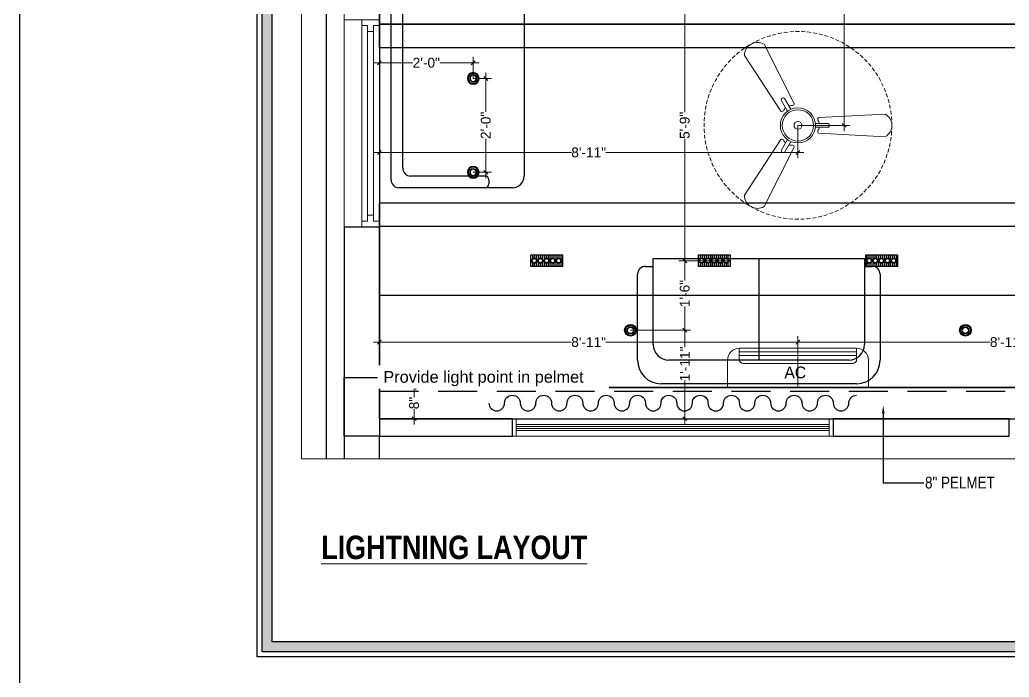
# Model space of a CAD drawing. Header units: millimetres. Extents: x 143362 to 145167, y -178521 to -176194.
# Drawn here: x 143362 to 143614.9, y -176500.2 to -176332.1 of the extents above; entities that cross this region are included whole.
import ezdxf
from ezdxf import colors
from ezdxf.entities.mleader import LeaderData, LeaderLine
from ezdxf.math import Vec2, Vec3

# ---------------------------------------------------------------- set-up
doc = ezdxf.new("R2010")
doc.units = ezdxf.units.MM
doc.header["$MEASUREMENT"] = 0
doc.header["$PDMODE"] = 2
doc.linetypes.add('DASHED', pattern=[0.75, 0.5, -0.25])
doc.linetypes.add('DASHEDX2', pattern=[1.5, 1, -0.5])
doc.layers.get('Defpoints').update_dxf_attribs({"color": 220})
for name, color, linetype, lineweight in [('COLUMN', 1, 'Continuous', 30), ('DIM.', 250, 'Continuous', 13), ('dim05', 1, 'Continuous', 13), ('Electrical', 84, 'Continuous', 30), ('FALSE CEILING', 6, 'Continuous', 30), ('FIRST FLOOR ( DW_RAIL )', 7, 'Continuous', 9), ('FUR1', 22, 'Continuous', 0), ('FURNITURE', 32, 'Continuous', 9), ('Labelling', 1, 'Continuous', 25), ('NAME PLATE', 7, 'Continuous', 25), ('SECOND FLOOR', 7, 'Continuous', 9), ('SECOND FLOOR  ( PLINE )', 251, 'Continuous', 30), ('SECOND FLOOR ( DW_RAIL )', 7, 'Continuous', 9), ('Text', 7, 'Continuous', 15), ('text1', 1, 'Continuous', 15), ('wall', 7, 'Continuous', 30)]:
    doc.layers.add(name, color=color, linetype=linetype, lineweight=lineweight)
doc.layers.add('hatch', color=250, linetype='Continuous', lineweight=9, transparency=0.5)
doc.layers.add('XX~SLAB ( PLINE )', color=251, linetype='Continuous', plot=False)
doc.styles.add('Aerial', font='arial.ttf')
doc.styles.get("Standard").update_dxf_attribs({"font": 'arial.ttf', "height": 6})
doc.styles.add('style4', font='ARIALN.TTF')
doc.styles.add('TEXT', font='eurr____.ttf')
doc.dimstyles.new('Cn_BT_9 ( BOLD )', dxfattribs={"dimtxt": 2.5, "dimasz": 1, "dimexe": 1.5, "dimexo": 0, "dimgap": 0.09, "dimtad": 0, "dimdec": 0, "dimzin": 3, "dimdsep": 46, "dimlunit": 4, "dimtxsty": 'Aerial', "dimblk": 'OBLIQUE', "dimcen": 0.09, "dimdle": 1.5, "dimclrd": 1, "dimclre": 1, "dimclrt": 5, "dimadec": 0, "dimazin": 0, "dimtfac": 0.75, "dimtdec": 0, "dimtofl": 0, "dimtmove": 0, "dimatfit": 3, "dimldrblk": 'OBLIQUE', "dimfxl": 0, "dimtolj": 1, "dimtzin": 0, "dimlwd": 15, "dimlwe": 15, "dimarcsym": 0})

# ---------------------------------------------------------------- blocks, each defined once
blk = doc.blocks.new('ceiling')
at = {"layer": 'FURNITURE', "color": 9, "lineweight": 30, "true_color": 0xc7c8ca}
for p, q in [((142904.89, -176849.37, -0.13), (143012.89, -176849.37, -0.13)), ((142902.89, -176935.37, -0.13), (142902.89, -176851.37, -0.13)), ((142907.89, -176852.37, -0.13), (143014.89, -176852.37, -0.13)), ((143014.89, -176851.37, -0.13), (143014.89, -176880.36, -0.13)), ((142905.89, -176932.37, -0.13), (142905.89, -176854.37, -0.13)), ((143113.89, -176876.42), (143095.39, -176876.42)), ((143011.89, -176883.36, -0.13), (142939.89, -176883.36, -0.13)), ((142936.89, -176886.36, -0.13), (142936.89, -176934.37, -0.13)), ((142926.89, -176934.37, -0.13), (142907.89, -176934.37, -0.13)), ((142927.89, -176935.37, -0.13), (142927.89, -176936.37, -0.13)), ((142933.89, -176937.37, -0.13), (142904.89, -176937.37, -0.13)), ((142969.89, -176977.47, -0.13), (142969.89, -176955.47, -0.13)), ((142969.89, -176955.47, -0.13), (143023.89, -176955.47, -0.13)), ((142996.89, -176955.47, -0.13), (142996.89, -176981.47, -0.13)), ((143023.89, -176955.47, -0.13), (143023.89, -176977.47, -0.13)), ((143023.89, -176955.47, -0.13), (143023.89, -176957.47, -0.13)), ((142967.89, -176957.47, -0.13), (142969.89, -176957.47, -0.13)), ((143023.89, -176957.47, -0.13), (143025.89, -176957.47, -0.13)), ((142965.89, -176981.47, -0.13), (142965.89, -176959.47, -0.13)), ((143027.89, -176959.47, -0.13), (143027.89, -176981.47, -0.13)), ((143019.89, -176981.47, -0.13), (142973.89, -176981.47, -0.13)), ((143021.89, -176987.47, -0.13), (142971.89, -176987.47, -0.13))]:
    blk.add_line(p, q, dxfattribs=at)
at = {"layer": 'FURNITURE', "color": 3, "linetype": 'DASHEDX2', "lineweight": 30, "ltscale": 10}
blk.add_line((142899.89, -176989.42, -0.13), (143113.89, -176989.42, -0.13), dxfattribs=at)
at = {"layer": 'FURNITURE', "color": 9, "lineweight": 30, "ltscale": 10, "true_color": 0xc7c8ca}
for points in [[(143090.39, -176876.42), (143113.89, -176876.42), (143113.89, -176846.42), (143090.39, -176846.42)], [(143090.39, -176876.42), (143091.39, -176876.42), (143091.39, -176846.42), (143090.39, -176846.42)], [(143112.89, -176996.42), (143113.89, -176996.42), (143113.89, -176846.42), (143112.89, -176846.42)], [(143113.89, -176876.42), (143113.89, -176978.5), (143095.39, -176978.5), (143095.39, -176876.42)], [(143096.39, -176961.5), (143096.39, -176944.5), (143095.39, -176944.5), (143095.39, -176961.5)], [(143096.39, -176978.5), (143096.39, -176961.5), (143095.39, -176961.5), (143095.39, -176978.5)], [(143113.89, -176996.42), (143113.89, -176988.42), (142899.89, -176988.42), (142899.89, -176996.42)]]:
    blk.add_lwpolyline(points, close=True, dxfattribs=at)
at = {"layer": 'FURNITURE', "color": 9, "lineweight": 25, "true_color": 0xc7c8ca, "elevation": -0.13}
blk.add_lwpolyline([(142927.89, -176992.42, 1), (142931.89, -176992.42, -1), (142935.89, -176992.42, 1), (142939.89, -176992.42, -1), (142943.89, -176992.42, 1), (142947.89, -176992.42, -1), (142951.89, -176992.42, 1), (142955.89, -176992.42, -1), (142959.89, -176992.42, 1), (142963.89, -176992.42, -1), (142967.89, -176992.42, 1), (142971.89, -176992.42, -1), (142975.89, -176992.42, 1), (142979.89, -176992.42, -1), (142983.89, -176992.42, 1), (142987.89, -176992.42, -1), (142991.89, -176992.42, 1), (142995.89, -176992.42, -1), (142999.89, -176992.42, 1), (143003.89, -176992.42, -1), (143007.89, -176992.42, 1), (143011.89, -176992.42, -1), (143015.89, -176992.42, 1), (143019.89, -176992.42, -0.414214), (143021.89, -176990.42, -0.414214)], format="xyb", dxfattribs=at)
at = {"layer": 'FURNITURE', "color": 9, "lineweight": 30, "true_color": 0xc7c8ca}
for centre, radius, start, end in [((142904.89, -176851.37, -0.13), 2, 90, 180), ((143012.89, -176851.37, -0.13), 2, 0, 90), ((142907.89, -176854.37, -0.13), 2, 90, 180), ((143011.89, -176880.36, -0.13), 3, 270, 0), ((142939.89, -176886.36, -0.13), 3, 90, 180), ((142907.89, -176932.37, -0.13), 2, 180, 270), ((142904.89, -176935.37, -0.13), 2, 180, 270), ((142926.89, -176935.37, -0.13), 1, 0, 90), ((142926.89, -176936.37, -0.13), 1, 270, 0), ((142933.89, -176934.37, -0.13), 3, 270, 0), ((142967.89, -176959.47, -0.13), 2, 90, 180), ((143025.89, -176959.47, -0.13), 2, 0, 90), ((142973.89, -176977.47, -0.13), 4, 180, 270), ((143019.89, -176977.47, -0.13), 4, 270, 0), ((142971.89, -176981.47, -0.13), 6, 180, 270), ((143021.89, -176981.47, -0.13), 6, 270, 0)]:
    blk.add_arc(centre, radius, start, end, dxfattribs=at)
blk = doc.blocks.new('_Oblique')
at = {"layer": 'wall', "color": 0, "lineweight": -2}
blk.add_line((-0.5, -0.5), (0.5, 0.5), dxfattribs=at)
blk = doc.blocks.new('*D182')
at = {"layer": 'Defpoints', "color": 0, "ltscale": 10, "transparency": 16777216}
for p in [(143460.5, -176426.07, -0.13), (143460.5, -176434.07, -0.13), (143462.81, -176434.07)]:
    blk.add_point(p, dxfattribs=at)
at = {"layer": 'FURNITURE', "color": 1, "lineweight": 15, "ltscale": 10, "transparency": 16777216}
for p, q in [((143462.81, -176424.57), (143462.81, -176428.54)), ((143460.5, -176426.07), (143464.31, -176426.07)), ((143462.81, -176435.57), (143462.81, -176431.6)), ((143460.5, -176434.07), (143464.31, -176434.07))]:
    blk.add_line(p, q, dxfattribs=at)
for p, rotation in [((143462.81, -176426.07), 90), ((143462.81, -176434.07), 270)]:
    blk.add_blockref('_Oblique', p, dxfattribs=dict(at, rotation=rotation))
at = {"layer": 'FURNITURE', "color": 5, "lineweight": 30, "ltscale": 10, "transparency": 16777216, "insert": (143462.81, -176430.07), "char_height": 2.5, "attachment_point": 5, "rotation": 90, "style": 'Aerial'}
blk.add_mtext('\\A1;8"', dxfattribs=at)
blk = doc.blocks.new('LAYOUT FILE')
at = {"layer": 'NAME PLATE', "true_color": 0xd39e00}
h = blk.add_hatch(color=42, dxfattribs=at)
h.paths.add_polyline_path([(3346889.83, -513806.18), (3346889.83, -514260.7), (3347535.56, -514260.7), (3347535.56, -513806.18)])
h.paths.add_polyline_path([(3346894.36, -513810.71), (3347531.03, -513810.71), (3347531.03, -514256.17), (3346894.36, -514256.17)], flags=16)
at = {"layer": 'NAME PLATE', "color": 42, "true_color": 0xd39e00}
for points in [[(3346887.56, -513803.91), (3347537.83, -513803.91), (3347537.83, -514262.96), (3346887.56, -514262.96)], [(3346889.83, -513806.18), (3347535.56, -513806.18), (3347535.56, -514260.7), (3346889.83, -514260.7)], [(3346894.36, -513810.71), (3347531.03, -513810.71), (3347531.03, -514256.17), (3346894.36, -514256.17)]]:
    blk.add_lwpolyline(points, close=True, dxfattribs=at)
blk = doc.blocks.new('w')
at = {"layer": 'Electrical', "lineweight": 25, "true_color": 0x000000}
h = blk.add_hatch(dxfattribs=at)
h.set_pattern_fill('ANSI31', color=18, scale=4, angle=225)
h.set_pattern_definition([(270, (3371208.62173, -539867.7139), (0.5, -2e-16), [])])
h.paths.add_polyline_path([(3358215.1, -518899.88), (3358215.97, -518898.83, -0.675401), (3358216.43, -518897.69, -0.15536), (3358216.81, -518897.81), (3358217.43, -518897.06), (3358217.43, -518896.88), (3358209.34, -518896.88), (3358209.34, -518899.88)])
h.paths.add_polyline_path([(3358210.2, -518899.01, -1), (3358210.2, -518897.69, -1)], flags=16)
h.paths.add_polyline_path([(3358211.76, -518897.69, -1), (3358211.76, -518899.01, -1)], flags=16)
h.paths.add_polyline_path([(3358210.2, -518898.88, -1), (3358210.2, -518897.82, -1)], flags=0)
h.paths.add_polyline_path([(3358211.76, -518897.82, -1), (3358211.76, -518898.88, -1)], flags=0)
h.paths.add_polyline_path([(3358213.32, -518897.69, -1), (3358213.32, -518899.01, -1)], flags=16)
h.paths.add_polyline_path([(3358213.32, -518897.82, -1), (3358213.32, -518898.88, -1)], flags=0)
h.paths.add_polyline_path([(3358214.87, -518897.69, -1), (3358214.87, -518899.01, -1)], flags=16)
h.paths.add_polyline_path([(3358214.87, -518897.82, -1), (3358214.87, -518898.88, -1)], flags=0)
h.paths.add_polyline_path([(3358215.97, -518898.83), (3358215.1, -518899.88), (3358217.43, -518899.88), (3358217.43, -518897.06), (3358216.81, -518897.81, -0.731062), (3358216.43, -518899.01, -0.193744)], flags=17)
at = {"layer": 'Electrical', "color": 240, "true_color": 0xed1f24}
blk.add_lwpolyline([(3358217.43, -518899.88), (3358209.34, -518899.88), (3358209.34, -518896.88), (3358217.43, -518896.88)], close=True, dxfattribs=at)
at = {"layer": 'Electrical', "color": 18, "lineweight": 25, "true_color": 0x000000}
for centre, radius in [((3358210.2, -518898.35), 0.662), ((3358211.76, -518898.35), 0.662), ((3358213.32, -518898.35), 0.662), ((3358214.87, -518898.35), 0.662), ((3358216.43, -518898.35), 0.662), ((3358210.2, -518898.35), 0.53), ((3358211.76, -518898.35), 0.53), ((3358213.32, -518898.35), 0.53), ((3358214.87, -518898.35), 0.53), ((3358216.43, -518898.35), 0.53)]:
    blk.add_circle(centre, radius, dxfattribs=at)
blk = doc.blocks.new('AC PLAN')
at = {"layer": 'Electrical', "lineweight": 15}
for p, q in [((1311.48, 1908.44), (1311.48, 1944.46)), ((1311.48, 1944.46), (1318.46, 1944.46)), ((1317.6, 1912.45), (1317.6, 1940.45)), ((1318.6, 1941.45), (1321.47, 1941.45)), ((1319.61, 1911.45), (1319.61, 1941.45)), ((1320.61, 1911.45), (1320.61, 1941.45)), ((1321.47, 1941.45), (1321.47, 1911.45)), ((1321.47, 1911.45), (1321.47, 1941.45)), ((1318.6, 1911.45), (1321.47, 1911.45)), ((1321.47, 1911.45), (1321.47, 1911.45)), ((1318.46, 1908.44), (1311.48, 1908.44))]:
    blk.add_line(p, q, dxfattribs=at)
for centre, start, end in [((1318.46, 1941.45), 0, 90), ((1318.46, 1911.45), 270, 0)]:
    blk.add_arc(centre, 3.01, start, end, dxfattribs=at)
at = {"layer": 'Electrical', "lineweight": 15, "extrusion": (0, 0, -1)}
for centre, start_param, end_param in [((1318.6, 1940.45), -0.785398, 0.785398), ((1318.6, 1912.45), 3.926991, 5.497787)]:
    blk.add_ellipse(centre, major_axis=(-0.71, 0.71), ratio=1, start_param=start_param, end_param=end_param, dxfattribs=at)
at = {"layer": 'Text', "style": 'TEXT'}
blk.add_text('AC', height=3, rotation=270, dxfattribs=at).set_placement((1313.81, 1929.93))
blk = doc.blocks.new('3we')
at = {"layer": 'Electrical', "color": 18, "ltscale": 8, "true_color": 0x000000}
for radius in [1.5, 1.3, 0.904, 0.804]:
    blk.add_circle((56069.75, 46700.94), radius, dxfattribs=at)
blk = doc.blocks.new('fan plan')
at = {"layer": 'Electrical', "lineweight": 15, "ltscale": 20}
for p, q in [((4593.5, 3687.63), (4594.38, 3670.64)), ((4598.38, 3670.64), (4599.27, 3687.63)), ((4595.88, 3669.78), (4595.88, 3673.02)), ((4596.88, 3673), (4596.88, 3669.78)), ((4590.77, 3664.38), (4575.61, 3656.65)), ((4589.48, 3661.9), (4592.26, 3663.51)), ((4592.76, 3662.64), (4589.95, 3661.02)), ((4602.79, 3661.04), (4600, 3662.64)), ((4600.5, 3663.51), (4603.31, 3661.89)), ((4617.15, 3656.65), (4601.99, 3664.38)), ((4578.5, 3651.66), (4592.77, 3660.92)), ((4599.99, 3660.92), (4614.26, 3651.66))]:
    blk.add_line(p, q, dxfattribs=at)
at = {"layer": 'Electrical', "linetype": 'DASHED', "lineweight": 15, "ltscale": 2}
blk.add_circle((4596.38, 3665.31), 24, dxfattribs=at)
at = {"layer": 'Electrical', "lineweight": 15, "ltscale": 20}
for centre, major_axis, start_param, end_param in [((4596.38, 3686), (2.34, 2.34), -0.272136, 1.842967), ((4596.38, 3672.83), (0.376, 0.376), -0.465536, 1.983618), ((4596.38, 3665.31), (3.18, -3.18), 3.14161, 9.424795), ((4596.38, 3665.31), (2.83, -2.83), 1.749190548672175e-05, 6.283202799085073), ((4594.85, 3670.9), (0.382, 0.382), 2.863014, 4.257784), ((4596.38, 3668.39), (1.71, -1.71), 2.565057, 2.951308), ((4596.38, 3668.39), (1.71, 1.71), 0.19032, 0.57657), ((4597.91, 3670.9), (0.382, -0.382), 5.167028, 6.561799), ((4596.38, 3665.31), (0.707, 0.707), 1.570814, 7.853999), ((4590.78, 3663.84), (0.382, -0.382), 0.978238, 2.373008), ((4593.72, 3663.77), (1.71, -1.71), 3.855511, 4.241762), ((4593.72, 3663.77), (1.71, -1.71), 4.659452, 5.045703), ((4599.05, 3663.77), (1.71, 1.71), 4.37911, 4.765361), ((4599.05, 3663.77), (1.71, 1.71), 5.183051, 5.569301), ((4601.98, 3663.84), (0.382, -0.382), 2.339416, 3.734186), ((4589.87, 3661.55), (0.376, -0.376), 3.199655, 5.648809), ((4592.31, 3661.2), (0.382, 0.382), -1.325776, 0.068994), ((4600.46, 3661.2), (0.382, -0.382), 3.072633, 4.467404), ((4602.9, 3661.56), (0.376, 0.376), 3.723254, 6.172408), ((4578.47, 3654.97), (2.34, -2.34), 3.393055, 5.508159), ((4614.3, 3654.97), (2.34, -2.34), 5.48745, 7.602554)]:
    blk.add_ellipse(centre, major_axis=major_axis, ratio=1, start_param=start_param, end_param=end_param, dxfattribs=at)
blk = doc.blocks.new('*D183')
at = {"layer": 'Defpoints', "color": 0, "ltscale": 10, "transparency": 16777216}
for p in [(143477.93, -176347.07), (143477.93, -176371.07, -0.13), (143481.13, -176371.07)]:
    blk.add_point(p, dxfattribs=at)
at = {"layer": 'FURNITURE', "color": 1, "lineweight": 15, "ltscale": 10, "transparency": 16777216}
for p, q in [((143477.93, -176347.07), (143482.63, -176347.07)), ((143481.13, -176345.57), (143481.13, -176355.64)), ((143481.13, -176372.57), (143481.13, -176362.51)), ((143477.93, -176371.07), (143482.63, -176371.07))]:
    blk.add_line(p, q, dxfattribs=at)
for p, rotation in [((143481.13, -176347.07), 90), ((143481.13, -176371.07), 270)]:
    blk.add_blockref('_Oblique', p, dxfattribs=dict(at, rotation=rotation))
at = {"layer": 'FURNITURE', "color": 5, "ltscale": 10, "transparency": 16777216, "insert": (143481.13, -176359.07), "char_height": 2.5, "attachment_point": 5, "rotation": 90, "style": 'Aerial'}
blk.add_mtext('\\A1;2\'-0"', dxfattribs=at)
blk = doc.blocks.new('*D189')
at = {"layer": 'Defpoints', "color": 0, "ltscale": 10, "transparency": 16777216}
for p in [(143453.93, -176359.07, 0.75), (143560.93, -176359.07, -0.13), (143453.93, -176365.99)]:
    blk.add_point(p, dxfattribs=at)
at = {"layer": 'FURNITURE', "color": 1, "lineweight": 15, "ltscale": 10, "transparency": 16777216}
for p, q in [((143453.93, -176359.07), (143453.93, -176367.49)), ((143560.93, -176359.07), (143560.93, -176367.49)), ((143452.43, -176365.99), (143503.04, -176365.99)), ((143562.43, -176365.99), (143511.81, -176365.99))]:
    blk.add_line(p, q, dxfattribs=at)
at = {"layer": 'FURNITURE', "color": 1, "lineweight": 15, "ltscale": 10, "transparency": 16777216, "rotation": 180}
blk.add_blockref('_Oblique', (143453.93, -176365.99), dxfattribs=at)
at = {"layer": 'FURNITURE', "color": 1, "lineweight": 15, "ltscale": 10, "transparency": 16777216}
blk.add_blockref('_Oblique', (143560.93, -176365.99), dxfattribs=at)
at = {"layer": 'FURNITURE', "color": 5, "ltscale": 10, "transparency": 16777216, "insert": (143507.43, -176365.99), "char_height": 2.5, "attachment_point": 5, "style": 'Aerial'}
blk.add_mtext('\\A1;8\'-11"', dxfattribs=at)
blk = doc.blocks.new('*D190')
at = {"layer": 'Defpoints', "color": 0, "ltscale": 10, "transparency": 16777216}
for p in [(143560.93, -176284.07, -0.13), (143572.72, -176284.07), (143560.93, -176359.07)]:
    blk.add_point(p, dxfattribs=at)
at = {"layer": 'FURNITURE', "color": 1, "lineweight": 15, "ltscale": 10, "transparency": 16777216}
for p, q in [((143572.72, -176282.57), (143572.72, -176322.15)), ((143560.93, -176284.07), (143574.22, -176284.07)), ((143572.72, -176360.57), (143572.72, -176328.99)), ((143560.93, -176359.07), (143574.22, -176359.07))]:
    blk.add_line(p, q, dxfattribs=at)
for p, rotation in [((143572.72, -176284.07), 90), ((143572.72, -176359.07), 270)]:
    blk.add_blockref('_Oblique', p, dxfattribs=dict(at, rotation=rotation))
at = {"layer": 'FURNITURE', "color": 5, "ltscale": 10, "transparency": 16777216, "insert": (143572.72, -176325.57), "char_height": 2.5, "attachment_point": 5, "rotation": 90, "style": 'Aerial'}
blk.add_mtext('\\A1;6\'-3"', dxfattribs=at)
blk = doc.blocks.new('*D192')
at = {"layer": 'Defpoints', "color": 0, "ltscale": 10, "transparency": 16777216}
for p in [(143543.57, -176324.46, -0.88), (143531.99, -176393.69), (143543.57, -176393.69, -0.88)]:
    blk.add_point(p, dxfattribs=at)
at = {"layer": 'FURNITURE', "color": 1, "lineweight": 15, "ltscale": 10, "transparency": 16777216}
for p, q in [((143543.57, -176324.46), (143530.49, -176324.46)), ((143531.99, -176322.96), (143531.99, -176355.66)), ((143531.99, -176395.19), (143531.99, -176362.48)), ((143543.57, -176393.69), (143530.49, -176393.69))]:
    blk.add_line(p, q, dxfattribs=at)
for p, rotation in [((143531.99, -176324.46), 90), ((143531.99, -176393.69), 270)]:
    blk.add_blockref('_Oblique', p, dxfattribs=dict(at, rotation=rotation))
at = {"layer": 'FURNITURE', "color": 5, "ltscale": 10, "transparency": 16777216, "insert": (143531.99, -176359.07), "char_height": 2.5, "attachment_point": 5, "rotation": 90, "style": 'Aerial'}
blk.add_mtext('\\A1;5\'-9"', dxfattribs=at)
blk = doc.blocks.new('*D193')
at = {"layer": 'Defpoints', "color": 0, "ltscale": 10, "transparency": 16777216}
for p in [(143518.13, -176411.46, -0.88), (143531.99, -176434.07), (143539.53, -176434.07, -0.13)]:
    blk.add_point(p, dxfattribs=at)
at = {"layer": 'FURNITURE', "color": 1, "lineweight": 15, "ltscale": 10, "transparency": 16777216}
for p, q in [((143531.99, -176409.96), (143531.99, -176415.8)), ((143518.13, -176411.46), (143533.49, -176411.46)), ((143531.99, -176435.57), (143531.99, -176424.33)), ((143539.53, -176434.07), (143530.49, -176434.07))]:
    blk.add_line(p, q, dxfattribs=at)
for p, rotation in [((143531.99, -176411.46), 90), ((143531.99, -176434.07), 270)]:
    blk.add_blockref('_Oblique', p, dxfattribs=dict(at, rotation=rotation))
at = {"layer": 'FURNITURE', "color": 5, "ltscale": 10, "transparency": 16777216, "insert": (143531.99, -176420.07), "char_height": 2.5, "attachment_point": 5, "rotation": 90, "style": 'Aerial'}
blk.add_mtext('\\A1;1\'-11"', dxfattribs=at)
blk = doc.blocks.new('*D200')
at = {"layer": 'Defpoints', "color": 0, "ltscale": 10, "transparency": 16777216}
for p in [(143453.93, -176343.06), (143453.93, -176347.07, -0.13), (143477.93, -176347.07)]:
    blk.add_point(p, dxfattribs=at)
at = {"layer": 'FURNITURE', "color": 1, "lineweight": 15, "ltscale": 10, "transparency": 16777216}
for p, q in [((143453.93, -176347.07), (143453.93, -176341.56)), ((143477.93, -176347.07), (143477.93, -176341.56)), ((143452.43, -176343.06), (143462.49, -176343.06)), ((143479.43, -176343.06), (143469.36, -176343.06))]:
    blk.add_line(p, q, dxfattribs=at)
at = {"layer": 'FURNITURE', "color": 1, "lineweight": 15, "ltscale": 10, "transparency": 16777216, "rotation": 180}
blk.add_blockref('_Oblique', (143453.93, -176343.06), dxfattribs=at)
at = {"layer": 'FURNITURE', "color": 1, "lineweight": 15, "ltscale": 10, "transparency": 16777216}
blk.add_blockref('_Oblique', (143477.93, -176343.06), dxfattribs=at)
at = {"layer": 'FURNITURE', "color": 5, "ltscale": 10, "transparency": 16777216, "insert": (143465.93, -176343.06), "char_height": 2.5, "attachment_point": 5, "style": 'Aerial'}
blk.add_mtext('\\A1;2\'-0"', dxfattribs=at)
blk = doc.blocks.new('*D201')
at = {"layer": 'Defpoints', "color": 0, "ltscale": 10, "transparency": 16777216}
for p in [(143543.57, -176393.69, -0.88), (143518.13, -176411.46), (143531.99, -176411.46)]:
    blk.add_point(p, dxfattribs=at)
at = {"layer": 'FURNITURE', "color": 1, "lineweight": 15, "ltscale": 10, "transparency": 16777216}
for p, q in [((143531.99, -176392.19), (143531.99, -176398.78)), ((143543.57, -176393.69), (143530.49, -176393.69)), ((143531.99, -176412.96), (143531.99, -176405.37)), ((143518.13, -176411.46), (143533.49, -176411.46))]:
    blk.add_line(p, q, dxfattribs=at)
for p, rotation in [((143531.99, -176393.69), 90), ((143531.99, -176411.46), 270)]:
    blk.add_blockref('_Oblique', p, dxfattribs=dict(at, rotation=rotation))
at = {"layer": 'FURNITURE', "color": 5, "ltscale": 10, "transparency": 16777216, "insert": (143531.99, -176402.08), "char_height": 2.5, "attachment_point": 5, "rotation": 90, "style": 'Aerial'}
blk.add_mtext('\\A1;1\'-6"', dxfattribs=at)
blk = doc.blocks.new('*D209')
at = {"layer": 'Defpoints', "color": 0, "ltscale": 10, "transparency": 16777216}
for p in [(143453.93, -176414.5), (143453.93, -176426.07, -0.13), (143560.93, -176426.07, -0.13)]:
    blk.add_point(p, dxfattribs=at)
at = {"layer": 'FURNITURE', "color": 1, "lineweight": 15, "ltscale": 10, "transparency": 16777216}
for p, q in [((143453.93, -176426.07), (143453.93, -176413)), ((143560.93, -176426.07), (143560.93, -176413)), ((143452.43, -176414.5), (143503.04, -176414.5)), ((143562.43, -176414.5), (143511.81, -176414.5))]:
    blk.add_line(p, q, dxfattribs=at)
at = {"layer": 'FURNITURE', "color": 1, "lineweight": 15, "ltscale": 10, "transparency": 16777216, "rotation": 180}
blk.add_blockref('_Oblique', (143453.93, -176414.5), dxfattribs=at)
at = {"layer": 'FURNITURE', "color": 1, "lineweight": 15, "ltscale": 10, "transparency": 16777216}
blk.add_blockref('_Oblique', (143560.93, -176414.5), dxfattribs=at)
at = {"layer": 'FURNITURE', "color": 5, "ltscale": 10, "transparency": 16777216, "insert": (143507.43, -176414.5), "char_height": 2.5, "attachment_point": 5, "style": 'Aerial'}
blk.add_mtext('\\A1;8\'-11"', dxfattribs=at)
blk = doc.blocks.new('*D210')
at = {"layer": 'Defpoints', "color": 0, "ltscale": 10, "transparency": 16777216}
for p in [(143667.93, -176414.5), (143560.93, -176426.07, -0.13), (143667.93, -176426.07)]:
    blk.add_point(p, dxfattribs=at)
at = {"layer": 'FURNITURE', "color": 1, "lineweight": 15, "ltscale": 10, "transparency": 16777216}
for p, q in [((143560.93, -176426.07), (143560.93, -176413)), ((143667.93, -176426.07), (143667.93, -176413)), ((143559.43, -176414.5), (143610.04, -176414.5)), ((143669.43, -176414.5), (143618.81, -176414.5))]:
    blk.add_line(p, q, dxfattribs=at)
at = {"layer": 'FURNITURE', "color": 1, "lineweight": 15, "ltscale": 10, "transparency": 16777216, "rotation": 180}
blk.add_blockref('_Oblique', (143560.93, -176414.5), dxfattribs=at)
at = {"layer": 'FURNITURE', "color": 1, "lineweight": 15, "ltscale": 10, "transparency": 16777216}
blk.add_blockref('_Oblique', (143667.93, -176414.5), dxfattribs=at)
at = {"layer": 'FURNITURE', "color": 5, "ltscale": 10, "transparency": 16777216, "insert": (143614.43, -176414.5), "char_height": 2.5, "attachment_point": 5, "style": 'Aerial'}
blk.add_mtext('\\A1;8\'-11"', dxfattribs=at)

msp = doc.modelspace()

# ---------------------------------------------------------------- linework, layer by layer
at = {"layer": 'COLUMN'}
for p, q in [((143444.93, -176423.57, -0.13), (143453.93, -176423.57, -0.13)), ((143444.93, -176438.57, -0.13), (143444.93, -176423.57, -0.13)), ((143453.93, -176423.57, -0.13), (143453.93, -176438.57, -0.13)), ((143453.93, -176438.57, -0.13), (143444.93, -176438.57, -0.13))]:
    msp.add_line(p, q, dxfattribs=at)
at = {"layer": 'FALSE CEILING', "lineweight": 25}
for points, elevation in [([(143667.93, -176426.07), (143667.93, -176284.07), (143453.93, -176284.07), (143453.93, -176426.07)], -0.13), ([(143667.93, -176315.69), (143667.93, -176333.23), (143453.93, -176333.23), (143453.93, -176315.69)], -0.88), ([(143667.93, -176333.23), (143667.93, -176339.23), (143453.93, -176339.23), (143453.93, -176333.23)], -0.88), ([(143667.93, -176378.92), (143667.93, -176384.92), (143453.93, -176384.92), (143453.93, -176378.92)], -0.88), ([(143453.93, -176384.92), (143453.93, -176402.46), (143667.93, -176402.46), (143667.93, -176384.92)], -0.88), ([(143453.93, -176426.07), (143453.93, -176434.07), (143667.93, -176434.07), (143667.93, -176426.07)], -0.13)]:
    msp.add_lwpolyline(points, close=True, dxfattribs=dict(at, elevation=elevation))
at = {"layer": 'FIRST FLOOR ( DW_RAIL )'}
for p, q in [((143488.93, -176438.57, -0.13), (143488.93, -176434.07, -0.13)), ((143488.93, -176435.57, -0.13), (143568.93, -176435.57, -0.13)), ((143488.93, -176436.07, -0.13), (143488.93, -176435.57, -0.13)), ((143568.93, -176434.07, -0.13), (143568.93, -176438.57, -0.13)), ((143568.93, -176434.07, -0.13), (143569.93, -176434.07, -0.13)), ((143568.93, -176435.57, -0.13), (143568.93, -176436.07, -0.13)), ((143568.93, -176436.07, -0.13), (143488.93, -176436.07, -0.13)), ((143488.93, -176436.57, -0.13), (143568.93, -176436.57, -0.13)), ((143488.93, -176437.07, -0.13), (143488.93, -176436.57, -0.13)), ((143568.93, -176437.07, -0.13), (143488.93, -176437.07, -0.13)), ((143568.93, -176436.57, -0.13), (143568.93, -176437.07, -0.13))]:
    msp.add_line(p, q, dxfattribs=at)
at = {"layer": 'FURNITURE', "color": 3, "lineweight": 30, "ltscale": 10}
msp.add_lwpolyline([(143362.02, -176194.06), (144504.68, -176194.06), (144504.68, -177339.53), (143362.02, -177339.53)], close=True, dxfattribs=at)
at = {"layer": 'Labelling', "lineweight": 0, "ltscale": 10}
for p, q in [((143434.05, -176274.4), (143434.05, -176444.32)), ((143434.05, -176444.32), (143682.2, -176444.32))]:
    msp.add_line(p, q, dxfattribs=at)
at = {"layer": 'SECOND FLOOR'}
for p, q in [((143444.93, -176279.57, -0.13), (143444.93, -176444.32, -0.13)), ((143453.93, -176434.07, -0.13), (143453.93, -176284.07, -0.13)), ((143453.93, -176332.07, -0.13), (143444.93, -176332.07, -0.13)), ((143453.93, -176385.07, -0.13), (143444.93, -176385.07, -0.13)), ((143453.93, -176434.07, -0.13), (143487.93, -176434.07, -0.13)), ((143487.93, -176438.57, -0.13), (143487.93, -176434.07, -0.13)), ((143569.93, -176434.07, -0.13), (143614.93, -176434.07, -0.13)), ((143569.93, -176438.57, -0.13), (143569.93, -176434.07, -0.13)), ((143614.93, -176438.57, -0.13), (143614.93, -176434.07, -0.13)), ((143453.93, -176438.57, -0.13), (143614.93, -176438.57, -0.13)), ((143453.93, -176444.32, -0.13), (143453.93, -176438.57, -0.13))]:
    msp.add_line(p, q, dxfattribs=at)
at = {"layer": 'SECOND FLOOR  ( PLINE )'}
for p, q in [((143449.43, -176385.07, -0.13), (143444.93, -176385.07, -0.13)), ((143444.93, -176385.07, -0.13), (143444.93, -176444.32, -0.13)), ((143453.93, -176385.07, -0.13), (143449.43, -176385.07, -0.13)), ((143453.93, -176434.07, -0.13), (143453.93, -176385.07, -0.13)), ((143487.93, -176434.07, -0.13), (143453.93, -176434.07, -0.13)), ((143487.93, -176438.57, -0.13), (143487.93, -176434.07, -0.13)), ((143614.93, -176434.07, -0.13), (143569.93, -176434.07, -0.13)), ((143569.93, -176434.07, -0.13), (143569.93, -176438.57, -0.13)), ((143614.93, -176438.57, -0.13), (143614.93, -176434.07, -0.13)), ((143453.93, -176444.32, -0.13), (143453.93, -176438.57, -0.13)), ((143453.93, -176438.57, -0.13), (143487.93, -176438.57, -0.13)), ((143569.93, -176438.57, -0.13), (143614.93, -176438.57, -0.13))]:
    msp.add_line(p, q, dxfattribs=at)
at = {"layer": 'SECOND FLOOR ( DW_RAIL )'}
for p, q in [((143453.93, -176332.07, -0.13), (143449.43, -176332.07, -0.13)), ((143449.43, -176332.07, -0.13), (143449.43, -176333.57, -0.13)), ((143453.93, -176332.07, -0.13), (143449.43, -176332.07, -0.13)), ((143449.43, -176332.07, -0.13), (143449.43, -176385.07, -0.13)), ((143453.93, -176333.57, -0.13), (143453.93, -176332.07, -0.13)), ((143453.93, -176385.07, -0.13), (143453.93, -176332.07, -0.13)), ((143449.43, -176333.57, -0.13), (143450.93, -176333.57, -0.13)), ((143450.93, -176333.57, -0.13), (143450.93, -176335.07, -0.13)), ((143452.43, -176335.07, -0.13), (143452.43, -176333.57, -0.13)), ((143452.43, -176333.57, -0.13), (143453.93, -176333.57, -0.13)), ((143450.93, -176382.07, -0.13), (143450.93, -176335.07, -0.13)), ((143450.93, -176335.07, -0.13), (143452.43, -176335.07, -0.13)), ((143450.93, -176335.07, -0.13), (143452.43, -176335.07, -0.13)), ((143452.43, -176335.07, -0.13), (143452.43, -176382.07, -0.13)), ((143452.43, -176382.07, -0.13), (143450.93, -176382.07, -0.13)), ((143452.43, -176382.07, -0.13), (143450.93, -176382.07, -0.13)), ((143450.93, -176382.07, -0.13), (143450.93, -176383.57, -0.13)), ((143452.43, -176383.57, -0.13), (143452.43, -176382.07, -0.13)), ((143450.93, -176383.57, -0.13), (143449.43, -176383.57, -0.13)), ((143449.43, -176383.57, -0.13), (143449.43, -176385.07, -0.13)), ((143449.43, -176385.07, -0.13), (143453.93, -176385.07, -0.13)), ((143449.43, -176385.07, -0.13), (143453.93, -176385.07, -0.13)), ((143453.93, -176383.57, -0.13), (143452.43, -176383.57, -0.13)), ((143453.93, -176385.07, -0.13), (143453.93, -176383.57, -0.13))]:
    msp.add_line(p, q, dxfattribs=at)
at = {"layer": 'XX~SLAB ( PLINE )'}
msp.add_line((143440.43, -176444.32, -0.13), (143440.43, -176279.57, -0.13), dxfattribs=at)

# ---------------------------------------------------------------- block references
at = {"layer": 'dim05', "xscale": -1}
for p in [(199547.67, -223048.01, -0.13), (199547.67, -223072.01, -0.13)]:
    msp.add_blockref('3we', p, dxfattribs=at)
at = {"layer": 'dim05'}
for p in [(87448.38, -223112.4, -0.88), (87533.98, -223112.4, -0.88)]:
    msp.add_blockref('3we', p, dxfattribs=at)
at = {"layer": 'FALSE CEILING', "lineweight": 5, "rotation": 270}
msp.add_blockref('fan plan', (139895.61, -171762.69, -1.01), dxfattribs=at)
at = {"layer": 'FURNITURE', "lineweight": 30}
msp.add_blockref('ceiling', (554.04, 562.35), dxfattribs=at)
at = {"layer": 'FURNITURE', "linetype": 'ByBlock', "lineweight": 15, "rotation": 90}
msp.add_blockref('AC PLAN', (145487.38, -177737.55, -0.13), dxfattribs=at)
at = {"layer": 'hatch', "lineweight": 30}
for p in [(-3214716.66, 342504.69, -0.88), (-3214673.86, 342504.69, -0.88), (-3214631.06, 342504.69, -0.88)]:
    msp.add_blockref('w', p, dxfattribs=at)
at = {"layer": 'NAME PLATE', "lineweight": 0, "xscale": 0.5647713893891101, "yscale": 0.5647713893891101, "zscale": 0.5647713893891101}
msp.add_blockref('LAYOUT FILE', (-1746803.68, 113946.07, 0.13), dxfattribs=at)

# ---------------------------------------------------------------- texts
at = {"layer": 'DIM.', "color": 1, "insert": (143439.09, -176463.97), "char_height": 6, "attachment_point": 1}
msp.add_mtext_dynamic_manual_height_columns('{\\fArial Narrow|b1|i0|c0|p34;\\LLIGHTNING LAYOUT}', width=95.4506, gutter_width=1, heights=[0], dxfattribs=at)

# ---------------------------------------------------------------- dimensions: what is measured, and where the dimension line sits
at = {"layer": 'FURNITURE', "ltscale": 10}
dim = msp.add_linear_dim(base=(143572.72, -176284.07, -0.88), p1=(143560.93, -176359.07, -0.88), p2=(143560.93, -176284.07, -1.01), angle=90, dimstyle='Cn_BT_9 ( BOLD )', dxfattribs=at)
dim.commit()
dim.dimension.update_dxf_attribs({"geometry": '*D190', "text_midpoint": (143572.72, -176325.57, -0.88), "dimtype": 160})
for base, p1, p2, picture, middle in [((143531.99, -176393.69), (143543.57, -176324.46, -0.88), (143543.57, -176393.69, -0.88), '*D192', (143531.99, -176359.07)), ((143531.99, -176411.46), (143543.57, -176393.69, -0.88), (143518.13, -176411.46), '*D201', (143531.99, -176402.08)), ((143531.99, -176434.07), (143518.13, -176411.46, -0.88), (143539.53, -176434.07, -0.13), '*D193', (143531.99, -176420.07))]:
    dim = msp.add_linear_dim(base=base, p1=p1, p2=p2, angle=90, dimstyle='Cn_BT_9 ( BOLD )', override={"dimtmove": 1}, dxfattribs=at)
    dim.commit()
    dim.dimension.update_dxf_attribs({"geometry": picture, "text_midpoint": middle, "dimtype": 160})
for base, p1, p2, picture, middle in [((143453.93, -176343.06), (143477.93, -176347.07), (143453.93, -176347.07, -0.13), '*D200', (143465.93, -176343.06)), ((143453.93, -176365.99, -0.88), (143560.93, -176359.07, -1.01), (143453.93, -176359.07, -0.13), '*D189', (143507.43, -176365.99, -0.88))]:
    dim = msp.add_linear_dim(base=base, p1=p1, p2=p2, dimstyle='Cn_BT_9 ( BOLD )', dxfattribs=at)
    dim.commit()
    dim.dimension.update_dxf_attribs({"geometry": picture, "text_midpoint": middle})
dim = msp.add_linear_dim(base=(143481.13, -176371.07), p1=(143477.93, -176347.07), p2=(143477.93, -176371.07, -0.13), angle=90, dimstyle='Cn_BT_9 ( BOLD )', dxfattribs=at)
dim.commit()
dim.dimension.update_dxf_attribs({"geometry": '*D183', "text_midpoint": (143481.13, -176359.07)})
for base, p2, picture, middle in [((143453.93, -176414.5), (143453.93, -176426.07, -0.13), '*D209', (143507.43, -176414.5)), ((143667.93, -176414.5), (143667.93, -176426.07), '*D210', (143614.43, -176414.5))]:
    dim = msp.add_linear_dim(base=base, p1=(143560.93, -176426.07, -0.13), p2=p2, dimstyle='Cn_BT_9 ( BOLD )', override={"dimtmove": 1}, dxfattribs=at)
    dim.commit()
    dim.dimension.update_dxf_attribs({"geometry": picture, "text_midpoint": middle})
at = {"layer": 'FURNITURE', "lineweight": 30, "ltscale": 10}
dim = msp.add_linear_dim(base=(143462.81, -176434.07), p1=(143460.5, -176426.07, -0.13), p2=(143460.5, -176434.07, -0.13), angle=270, dimstyle='Cn_BT_9 ( BOLD )', dxfattribs=at)
dim.commit()
dim.dimension.update_dxf_attribs({"geometry": '*D182', "text_midpoint": (143462.81, -176430.07)})

# ---------------------------------------------------------------- leaders
at = {"layer": 'text1', "lineweight": 25, "ltscale": 20}
ml = msp.add_multileader_mtext('Standard', dxfattribs=at)
ml.set_content('8" PELMET', color=1, style='style4')
ml.set_leader_properties()
ml.build(insert=Vec2(0, 0))
ml.multileader.update_dxf_attribs({"dogleg_length": 5.94, "arrow_head_size": 2})
ctx = ml.context
ctx.base_point, ctx.char_height, ctx.arrow_head_size, ctx.landing_gap_size, ctx.plane_origin = Vec3(143593.11, -176450.45), 3, 2, 0.4, Vec3(143569.26, -176454.16)
ctx.text_align_type = 1
notes = []
notes.append((ctx, [(0, (1, 1, 0), (143582.73, -176450.45), (1, 0), 10.38, [(0, [(143582.73, -176430.72)], 0, [])])]))
ctx.mtext.insert, ctx.mtext.width, ctx.mtext.alignment = Vec3(143602.32, -176448.92), 26.2536, 2
for ctx, leaders in notes:
    for number, flags, end, landing, length, lines in leaders:
        leader = LeaderData()
        leader.index, (leader.has_last_leader_line, leader.has_dogleg_vector, leader.attachment_direction) = number, flags
        leader.last_leader_point, leader.dogleg_vector, leader.dogleg_length = Vec3(end), Vec3(landing), length
        for number, points, colour, breaks in lines:
            line = LeaderLine()
            line.index, line.vertices, line.color, line.breaks = number, Vec3.list(points), colors.encode_raw_color(colour), breaks
            leader.lines.append(line)
        ctx.leaders.append(leader)

# ---------------------------------------------------------------- next in the draw order: texts
at = {"layer": 'FUR1', "color": 1, "insert": (143483.04, -176423.83, -0.13), "char_height": 2.9839, "width": 56.1722, "attachment_point": 5, "style": 'style4', "bg_fill": 2}
msp.add_mtext('\\A1;\\pxql;{\\fArial|b0|i0|c0|p34;Provide light point in pelmet}', dxfattribs=at)

doc.saveas('drawing.dxf')
